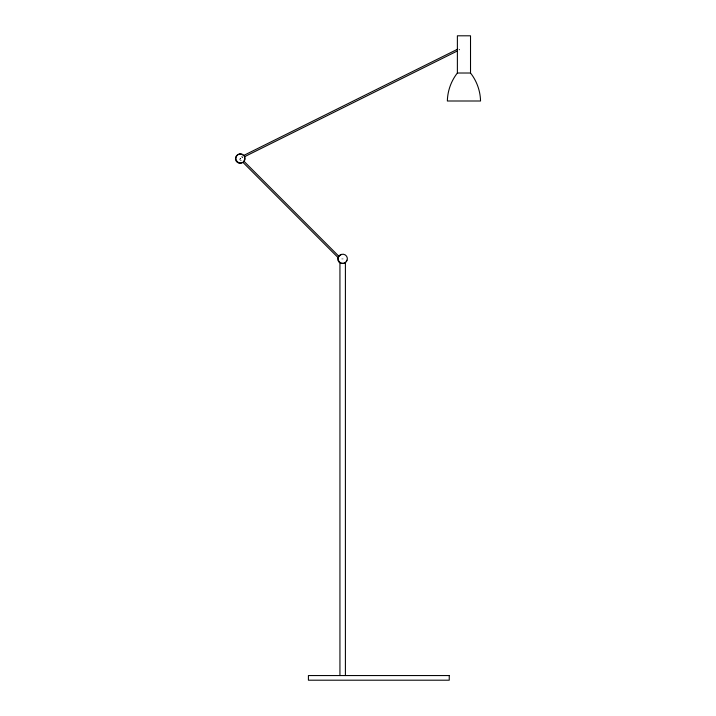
<?xml version="1.0" encoding="UTF-8"?>
<svg xmlns="http://www.w3.org/2000/svg" width="716" height="716" viewBox="0 0 716 716"><rect width="100%" height="100%" fill="white"/><g stroke="black" fill="none" stroke-linecap="round" stroke-linejoin="round"><path stroke-width="0.54" stroke-dasharray="3.58 2.69" d="M241.364 160.769C237.748 160.008 241.668 156.124 242.411 159.722M240.827 158.155L239.788 159.194M341.702 258.932L343.188 258.932M241.82 156.634L242.384 157.771L241.82 156.643M459.403 49.95L459.162 49.467L459.403 49.95"/><path stroke-width="1.07" d="M457.381 73.014C451.143 80.953 447.572 90.914 447.357 101.001L480.543 101.001C480.329 90.914 476.758 80.953 470.519 73.014L470.519 35.8L457.381 35.8L457.381 73.014L470.519 73.014M242.724 155.945L457.748 49.118M244.389 156.777L457.408 50.943M243.995 161.297L338.704 256.122M242.939 162.353L338.444 257.966M345.407 675.555L345.407 263.416L339.939 263.416L339.939 675.555M346.768 260.185A4.591 4.591 0 0 1 346.311 261.295M345.586 262.253A4.591 4.591 0 0 1 344.638 262.987M341.156 263.461A4.591 4.591 0 0 1 341.111 254.592M244.478 157.457A4.591 4.591 0 0 1 244.031 160.939M242.357 162.63A4.591 4.591 0 0 1 235.492 159.283A4.591 4.591 0 0 1 241.211 154.226M449.245 675.555L308.417 675.555L308.417 680.2L449.245 680.2L449.245 675.555M339.554 262.056A4.591 4.591 0 0 0 347.224 259.962A4.591 4.591 0 0 0 341.577 254.359A4.591 4.591 0 0 0 339.554 262.056M237.273 161.7A4.591 4.591 0 0 0 244.953 159.605A4.591 4.591 0 0 0 239.296 154.003A4.591 4.591 0 0 0 237.273 161.7"/></g></svg>
